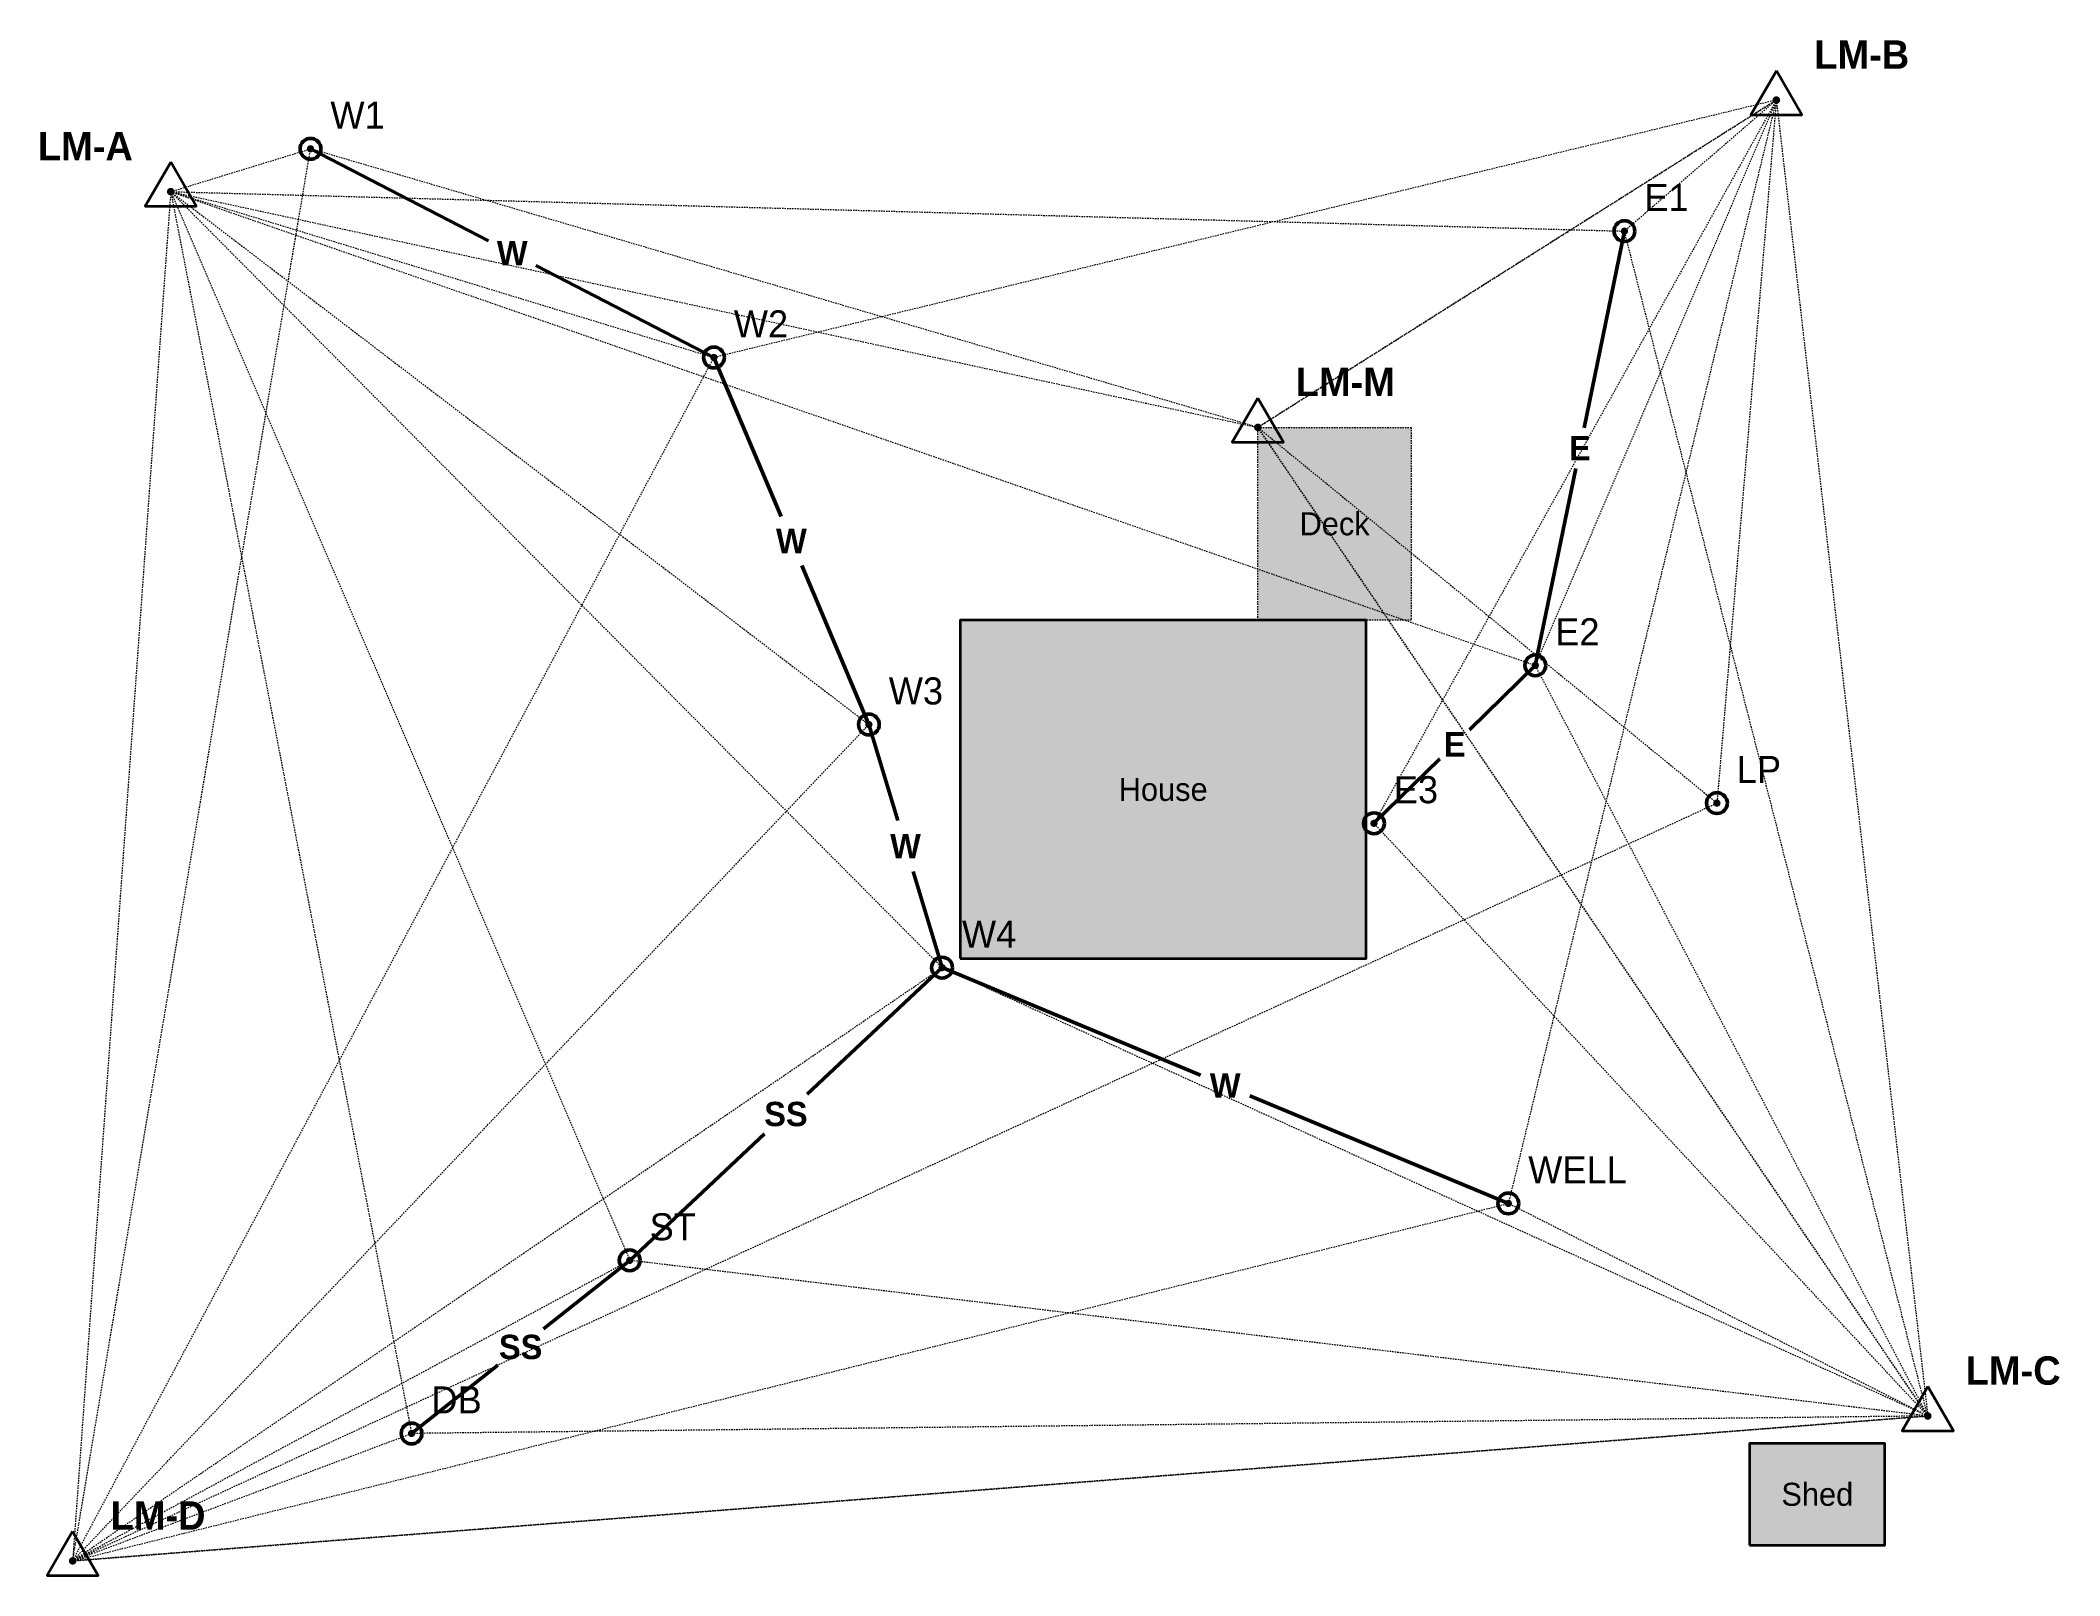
# Model space of a CAD drawing. Header units: feet. Extents: x 4988 to 5167, y 4877 to 5013.
import ezdxf
from ezdxf.enums import TextEntityAlignment as Align

# ---------------------------------------------------------------- set-up
doc = ezdxf.new("R2010")
doc.units = ezdxf.units.FT
doc.header["$LTSCALE"] = 0.25
doc.header["$MEASUREMENT"] = 0
doc.linetypes.add('DASHED', pattern=[0.75, 0.5, -0.25])
for name, color, linetype, lineweight in [('CONTROL', 7, 'CONTINUOUS', 35), ('LABEL', 7, 'CONTINUOUS', 18), ('OBSTACLE', 8, 'CONTINUOUS', 35), ('OBSTACLE-FILL', 254, 'CONTINUOUS', 0), ('OBSTACLE-LOW', 8, 'DASHED', 18), ('SIGHT', 8, 'DASHED', 13), ('SYMBOL-FILL', 7, 'CONTINUOUS', 0), ('TEXT', 7, 'CONTINUOUS', 25), ('TEXT-MINOR', 8, 'CONTINUOUS', 18), ('UT-ELEC', 1, 'CONTINUOUS', 50), ('UT-GAS', 40, 'CONTINUOUS', 50), ('UT-SEWER', 3, 'CONTINUOUS', 50), ('UT-WATER', 5, 'CONTINUOUS', 50)]:
    doc.layers.add(name, color=color, linetype=linetype, lineweight=lineweight)
doc.styles.add('SV-BOLD', font='B612-Bold.ttf')
doc.styles.add('SV-STD', font='B612-Regular.ttf')

msp = doc.modelspace()

# ---------------------------------------------------------------- hatches: boundary and pattern name
at = {"layer": 'OBSTACLE-FILL'}
h = msp.add_hatch(color=254, dxfattribs=at)
h.dxf.hatch_style = 1
h.paths.add_polyline_path([(5096.393528, 4979.096234), (5110, 4979.1), (5110, 4962), (5096.4, 4962)])
h = msp.add_hatch(color=254, dxfattribs=at)
h.dxf.hatch_style = 1
h.paths.add_polyline_path([(5070, 4932), (5106, 4932), (5106, 4962), (5070, 4962)])
h = msp.add_hatch(color=254, dxfattribs=at)
h.dxf.hatch_style = 1
h.paths.add_polyline_path([(5140, 4880), (5152, 4880), (5152, 4889), (5140, 4889)])
at = {"layer": 'SYMBOL-FILL'}
h = msp.add_hatch(color=7, dxfattribs=at)
h.dxf.hatch_style = 1
h.paths.add_polyline_path([(5142.031565, 5008.119531, 1), (5142.703565, 5008.119531, 1)])
h = msp.add_hatch(color=7, dxfattribs=at)
h.dxf.hatch_style = 1
h.paths.add_polyline_path([(5012.072095, 5003.798222, 1), (5012.718895, 5003.798222, 1)])
h = msp.add_hatch(color=7, dxfattribs=at)
h.dxf.hatch_style = 1
h.paths.add_polyline_path([(4999.664, 5000, 1), (5000.336, 5000, 1)])
h = msp.add_hatch(color=7, dxfattribs=at)
h.dxf.hatch_style = 1
h.paths.add_polyline_path([(5128.573653, 4996.499802, 1), (5129.220453, 4996.499802, 1)])
h = msp.add_hatch(color=7, dxfattribs=at)
h.dxf.hatch_style = 1
h.paths.add_polyline_path([(5047.843389, 4985.296904, 1), (5048.490189, 4985.296904, 1)])
h = msp.add_hatch(color=7, dxfattribs=at)
h.dxf.hatch_style = 1
h.paths.add_polyline_path([(5096.057528, 4979.096234, 1), (5096.729528, 4979.096234, 1)])
h = msp.add_hatch(color=7, dxfattribs=at)
h.dxf.hatch_style = 1
h.paths.add_polyline_path([(5120.673558, 4957.997968, 1), (5121.320358, 4957.997968, 1)])
h = msp.add_hatch(color=7, dxfattribs=at)
h.dxf.hatch_style = 1
h.paths.add_polyline_path([(5061.58117, 4952.751651, 1), (5062.22797, 4952.751651, 1)])
h = msp.add_hatch(color=7, dxfattribs=at)
h.dxf.hatch_style = 1
h.paths.add_polyline_path([(5136.774911, 4945.785135, 1), (5137.421711, 4945.785135, 1)])
h = msp.add_hatch(color=7, dxfattribs=at)
h.dxf.hatch_style = 1
h.paths.add_polyline_path([(5106.36446, 4943.993076, 1), (5107.01126, 4943.993076, 1)])
h = msp.add_hatch(color=7, dxfattribs=at)
h.dxf.hatch_style = 1
h.paths.add_polyline_path([(5068.072392, 4931.195775, 1), (5068.719192, 4931.195775, 1)])
h = msp.add_hatch(color=7, dxfattribs=at)
h.dxf.hatch_style = 1
h.paths.add_polyline_path([(5118.281588, 4910.287445, 1), (5118.928388, 4910.287445, 1)])
h = msp.add_hatch(color=7, dxfattribs=at)
h.dxf.hatch_style = 1
h.paths.add_polyline_path([(5040.375409, 4905.241902, 1), (5041.022209, 4905.241902, 1)])
h = msp.add_hatch(color=7, dxfattribs=at)
h.dxf.hatch_style = 1
h.paths.add_polyline_path([(5155.459036, 4891.441082, 1), (5156.131036, 4891.441082, 1)])
h = msp.add_hatch(color=7, dxfattribs=at)
h.dxf.hatch_style = 1
h.paths.add_polyline_path([(5021.030873, 4889.891526, 1), (5021.677673, 4889.891526, 1)])
h = msp.add_hatch(color=7, dxfattribs=at)
h.dxf.hatch_style = 1
h.paths.add_polyline_path([(4990.968765, 4878.591073, 1), (4991.640765, 4878.591073, 1)])

# ---------------------------------------------------------------- linework, layer by layer
at = {"layer": 'CONTROL'}
for points in [[(5142.367565, 5010.723531), (5140.099565, 5006.817531), (5144.635565, 5006.817531)], [(5000, 5002.604), (4997.732, 4998.698), (5002.268, 4998.698)], [(5096.393528, 4981.700234), (5094.125528, 4977.794234), (5098.661528, 4977.794234)], [(5155.795036, 4894.045082), (5153.527036, 4890.139082), (5158.063036, 4890.139082)], [(4991.304765, 4881.195073), (4989.036765, 4877.289073), (4993.572765, 4877.289073)]]:
    msp.add_lwpolyline(points, close=True, dxfattribs=at)
at = {"layer": 'OBSTACLE'}
for points in [[(5070, 4932), (5106, 4932), (5106, 4962), (5070, 4962)], [(5140, 4880), (5152, 4880), (5152, 4889), (5140, 4889)]]:
    msp.add_lwpolyline(points, close=True, dxfattribs=at)
at = {"layer": 'OBSTACLE-LOW'}
msp.add_lwpolyline([(5096.393528, 4979.096234), (5110, 4979.1), (5110, 4962), (5096.4, 4962)], close=True, dxfattribs=at)
at = {"layer": 'SIGHT'}
for p, q in [((5142.367565, 5008.119531), (5048.166789, 4985.296904)), ((5142.367565, 5008.119531), (5096.393528, 4979.096234)), ((5096.393528, 4979.096234), (5142.367565, 5008.119531)), ((5142.367565, 5008.119531), (5106.68786, 4943.993076)), ((5142.367565, 5008.119531), (5118.604988, 4910.287445)), ((5142.367565, 5008.119531), (5120.996958, 4957.997968)), ((5142.367565, 5008.119531), (5128.897053, 4996.499802)), ((5142.367565, 5008.119531), (5137.098311, 4945.785135)), ((5142.367565, 5008.119531), (5155.795036, 4891.441082)), ((4991.304765, 4878.591073), (5012.395495, 5003.798222)), ((5000, 5000), (5012.395495, 5003.798222)), ((5096.393528, 4979.096234), (5012.395495, 5003.798222)), ((5000, 5000), (4991.304765, 4878.591073)), ((5000, 5000), (5096.393528, 4979.096234)), ((5000, 5000), (5048.166789, 4985.296904)), ((5000, 5000), (5061.90457, 4952.751651)), ((5000, 5000), (5068.395792, 4931.195775)), ((5000, 5000), (5128.897053, 4996.499802)), ((5000, 5000), (5120.996958, 4957.997968)), ((5000, 5000), (5040.698809, 4905.241902)), ((5000, 5000), (5021.354273, 4889.891526)), ((5155.795036, 4891.441082), (5128.897053, 4996.499802)), ((4991.304765, 4878.591073), (5048.166789, 4985.296904)), ((5155.795036, 4891.441082), (5096.393528, 4979.096234)), ((5096.393528, 4979.096234), (5155.795036, 4891.441082)), ((5096.393528, 4979.096234), (5137.098311, 4945.785135)), ((5155.795036, 4891.441082), (5120.996958, 4957.997968)), ((4991.304765, 4878.591073), (5061.90457, 4952.751651)), ((4991.304765, 4878.591073), (5137.098311, 4945.785135)), ((5155.795036, 4891.441082), (5106.68786, 4943.993076)), ((4991.304765, 4878.591073), (5068.395792, 4931.195775)), ((5155.795036, 4891.441082), (5068.395792, 4931.195775)), ((4991.304765, 4878.591073), (5118.604988, 4910.287445)), ((5155.795036, 4891.441082), (5118.604988, 4910.287445)), ((4991.304765, 4878.591073), (5040.698809, 4905.241902)), ((5155.795036, 4891.441082), (5040.698809, 4905.241902)), ((5155.795036, 4891.441082), (4991.304765, 4878.591073)), ((4991.304765, 4878.591073), (5155.795036, 4891.441082)), ((5155.795036, 4891.441082), (5021.354273, 4889.891526)), ((4991.304765, 4878.591073), (5021.354273, 4889.891526))]:
    msp.add_line(p, q, dxfattribs=at)
at = {"layer": 'UT-ELEC'}
for points in [[(5128.897053, 4996.499802), (5125.318199, 4979.057932)], [(5124.575812, 4975.439839), (5120.996958, 4957.997968)], [(5120.996958, 4957.997968), (5115.162203, 4952.287257)], [(5112.522616, 4949.703787), (5106.68786, 4943.993076)]]:
    msp.add_lwpolyline(points, dxfattribs=at)
for centre in [(5128.897053, 4996.499802), (5120.996958, 4957.997968), (5106.68786, 4943.993076)]:
    msp.add_circle(centre, 0.924, dxfattribs=at)
at = {"layer": 'UT-GAS'}
msp.add_circle((5137.098311, 4945.785135), 0.924, dxfattribs=at)
at = {"layer": 'UT-SEWER'}
for points in [[(5068.395792, 4931.195775), (5056.434062, 4919.986856)], [(5052.660539, 4916.45082), (5040.698809, 4905.241902)], [(5040.698809, 4905.241902), (5033.052002, 4899.173968)], [(5029.00108, 4895.95946), (5021.354273, 4889.891526)]]:
    msp.add_lwpolyline(points, dxfattribs=at)
for centre in [(5040.698809, 4905.241902), (5021.354273, 4889.891526)]:
    msp.add_circle(centre, 0.924, dxfattribs=at)
at = {"layer": 'UT-WATER'}
for points in [[(5012.395495, 5003.798222), (5028.181371, 4995.633588)], [(5032.380913, 4993.461538), (5048.166789, 4985.296904)], [(5048.166789, 4985.296904), (5054.116352, 4971.202195)], [(5055.955007, 4966.84636), (5061.90457, 4952.751651)], [(5061.90457, 4952.751651), (5064.468535, 4944.237305)], [(5065.831827, 4939.710121), (5068.395792, 4931.195775)], [(5091.318049, 4921.650389), (5068.395792, 4931.195775)], [(5118.604988, 4910.287445), (5095.68273, 4919.83283)]]:
    msp.add_lwpolyline(points, dxfattribs=at)
for centre in [(5012.395495, 5003.798222), (5048.166789, 4985.296904), (5061.90457, 4952.751651), (5068.395792, 4931.195775), (5118.604988, 4910.287445)]:
    msp.add_circle(centre, 0.924, dxfattribs=at)

# ---------------------------------------------------------------- texts
at = {"layer": 'LABEL', "style": 'SV-STD'}
for s, p in [('W1', (5014.159495, 5004.856622)), ('E1', (5130.661053, 4997.558202)), ('W2', (5049.930789, 4986.355304)), ('E2', (5122.760958, 4959.056368)), ('W3', (5063.66857, 4953.810051)), ('LP', (5138.862311, 4946.843535)), ('E3', (5108.45186, 4945.051476)), ('W4', (5070.159792, 4932.254175)), ('WELL', (5120.368988, 4911.345845)), ('ST', (5042.462809, 4906.300302)), ('DB', (5023.118273, 4890.949926))]:
    msp.add_text(s, height=2.4, dxfattribs=at).set_placement(p, align=Align.BOTTOM_LEFT)
at = {"layer": 'TEXT', "style": 'SV-BOLD'}
for s, p in [('LM-B', (5145.727565, 5010.135531)), ('LM-M', (5099.753528, 4981.112234)), ('LM-C', (5159.155036, 4893.457082)), ('LM-D', (4994.664765, 4880.607073))]:
    msp.add_text(s, height=2.52, dxfattribs=at).set_placement(p, align=Align.BOTTOM_LEFT)
msp.add_text('LM-A', height=2.52, dxfattribs=at).set_placement((4996.64, 5002.016), align=Align.BOTTOM_RIGHT)
at = {"layer": 'TEXT-MINOR', "style": 'SV-STD'}
for s, p in [('Deck', (5103.198382, 4970.549059)), ('House', (5088, 4947)), ('Shed', (5146, 4884.5))]:
    msp.add_text(s, height=2.04, dxfattribs=at).set_placement(p, align=Align.MIDDLE_CENTER)
at = {"layer": 'UT-ELEC', "style": 'SV-BOLD'}
for p in [(5124.947005, 4977.248885), (5113.842409, 4950.995522)]:
    msp.add_text('E', height=2.16, dxfattribs=at).set_placement(p, align=Align.MIDDLE_CENTER)
at = {"layer": 'UT-SEWER', "style": 'SV-BOLD'}
for p in [(5054.5473, 4918.218838), (5031.026541, 4897.566714)]:
    msp.add_text('SS', height=2.16, dxfattribs=at).set_placement(p, align=Align.MIDDLE_CENTER)
at = {"layer": 'UT-WATER', "style": 'SV-BOLD'}
for p in [(5030.281142, 4994.547563), (5055.03568, 4969.024278), (5065.150181, 4941.973713), (5093.50039, 4920.74161)]:
    msp.add_text('W', height=2.16, dxfattribs=at).set_placement(p, align=Align.MIDDLE_CENTER)

doc.saveas('drawing.dxf')
